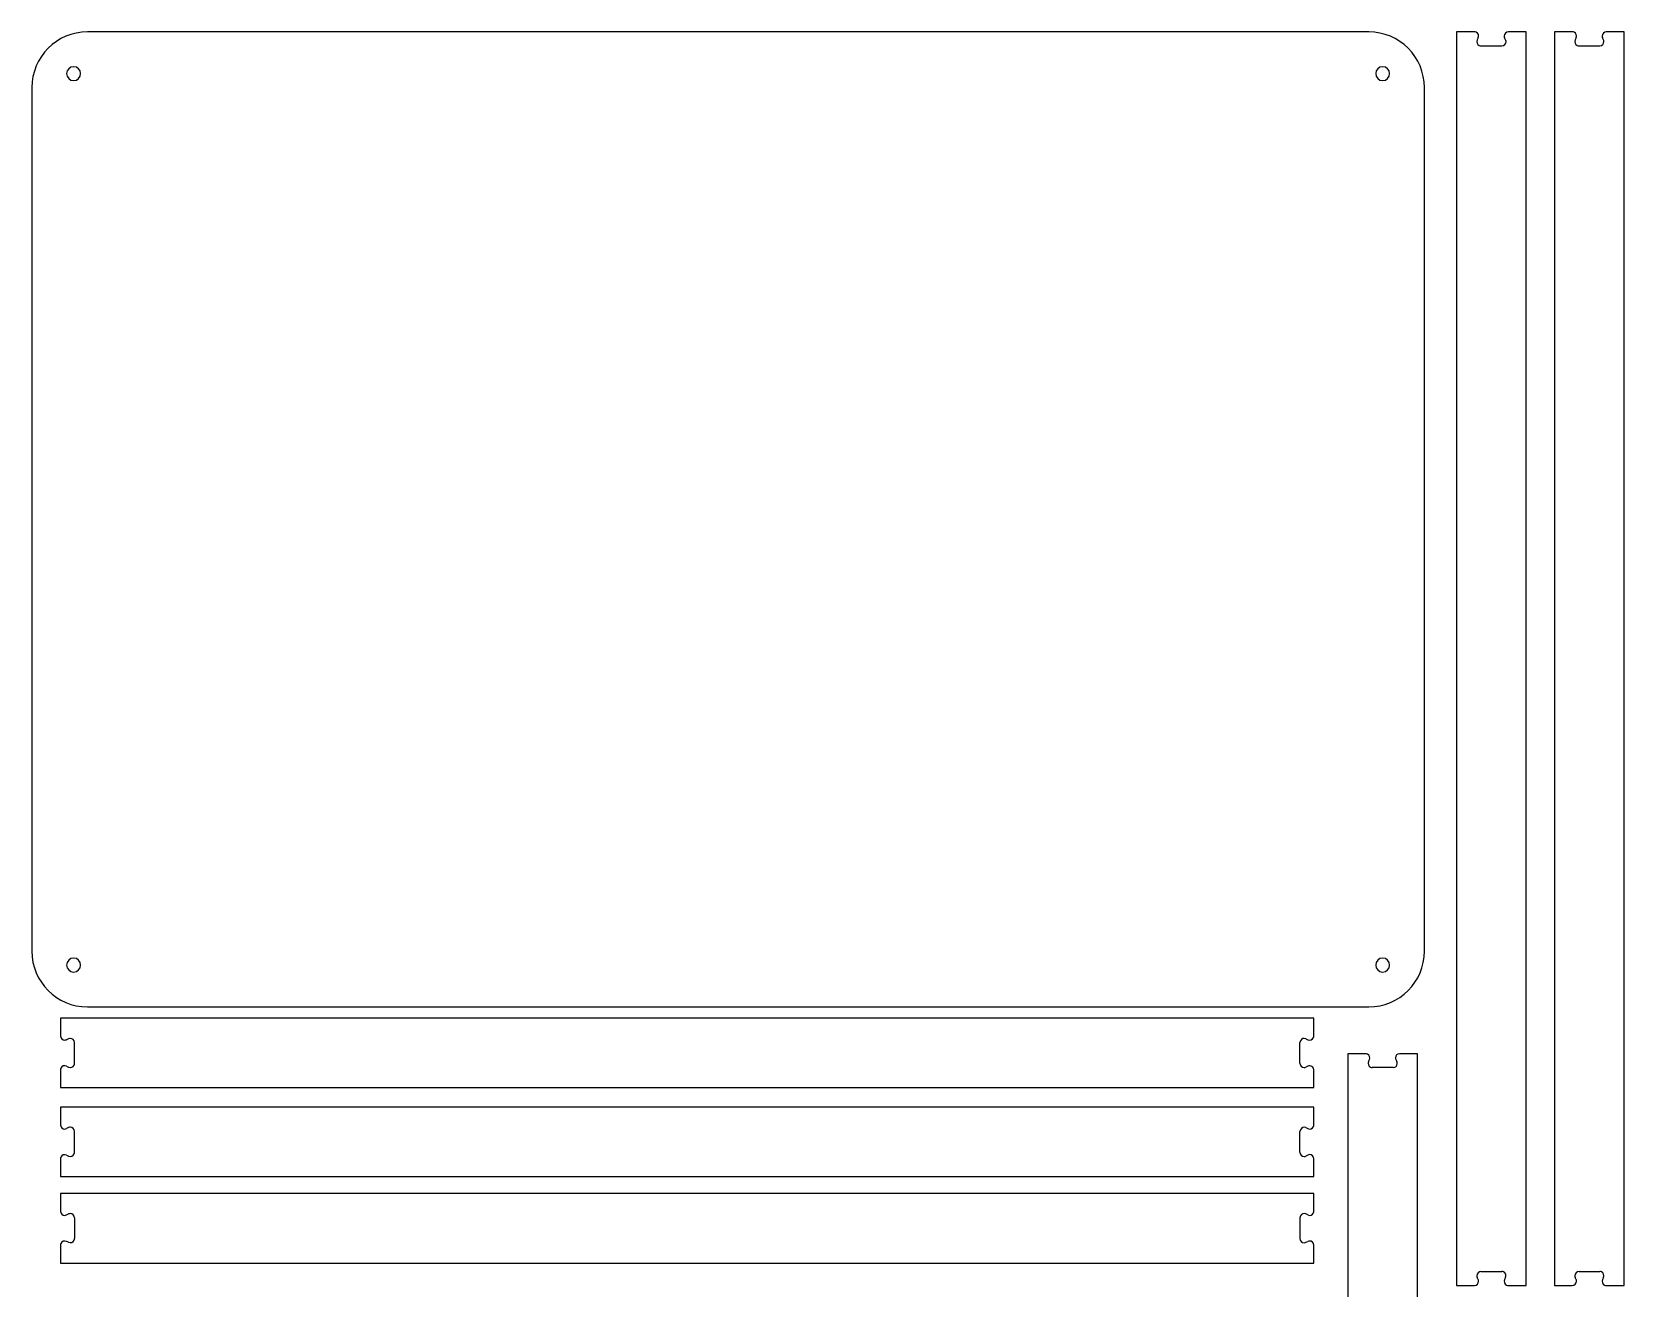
# Model space of a CAD drawing. Extents: x -215 to 2260, y -1591 to 611.
# Drawn here: x -210 to 934, y -295 to 607 of the extents above; entities that cross this region are included whole.
import ezdxf

# ---------------------------------------------------------------- set-up
doc = ezdxf.new("R2010")
doc.units = 0
doc.header["$MEASUREMENT"] = 0
doc.layers.get('0').update_dxf_attribs({"linetype": 'CONTINUOUS'})

# ---------------------------------------------------------------- blocks, each defined once
blk = doc.blocks.new('BLOCK_3')
at = {"color": 7}
blk.add_lwpolyline([(-169.7, -93.1), (750.3, -93.1)], dxfattribs=at)
blk = doc.blocks.new('BLOCK_4')
at = {"color": 7}
blk.add_open_spline([(750.3, -93.1), (772.4, -93.1), (790.3, -75.2), (790.3, -53.1)], degree=3, dxfattribs=at)
blk = doc.blocks.new('BLOCK_5')
at = {"color": 7}
blk.add_lwpolyline([(790.3, -53.1), (790.3, 566.9)], dxfattribs=at)
blk = doc.blocks.new('BLOCK_6')
at = {"color": 7}
blk.add_open_spline([(790.3, 566.9), (790.3, 589), (772.4, 606.9), (750.3, 606.9)], degree=3, dxfattribs=at)
blk = doc.blocks.new('BLOCK_7')
at = {"color": 7}
blk.add_lwpolyline([(750.3, 606.9), (-169.7, 606.9)], dxfattribs=at)
blk = doc.blocks.new('BLOCK_8')
at = {"color": 7}
blk.add_open_spline([(-169.7, 606.9), (-191.8, 606.9), (-209.7, 589), (-209.7, 566.9)], degree=3, dxfattribs=at)
blk = doc.blocks.new('BLOCK_9')
at = {"color": 7}
blk.add_lwpolyline([(-209.7, 566.9), (-209.7, -53.1)], dxfattribs=at)
blk = doc.blocks.new('BLOCK_10')
at = {"color": 7}
blk.add_open_spline([(-209.7, -53.1), (-209.7, -75.2), (-191.8, -93.1), (-169.7, -93.1)], degree=3, dxfattribs=at)
blk = doc.blocks.new('BLOCK_11')
at = {"color": 7}
blk.add_open_spline([(-184.7, 576.9), (-184.7, 579.7), (-182.5, 581.9), (-179.7, 581.9), (-176.9, 581.9), (-174.7, 579.7), (-174.7, 576.9), (-174.7, 574.2), (-176.9, 571.9), (-179.7, 571.9), (-182.5, 571.9), (-184.7, 574.2), (-184.7, 576.9), (-184.7, 576.9), (-184.7, 576.9), (-184.7, 576.9)], degree=3, knots=[0, 0, 0, 0, 1, 1, 1, 2, 2, 2, 3, 3, 3, 4, 4, 4, 5, 5, 5, 5], dxfattribs=at)
blk = doc.blocks.new('BLOCK_12')
at = {"color": 7}
blk.add_open_spline([(755.3, 576.9), (755.3, 579.7), (757.5, 581.9), (760.3, 581.9), (763.1, 581.9), (765.3, 579.7), (765.3, 576.9), (765.3, 574.2), (763.1, 571.9), (760.3, 571.9), (757.5, 571.9), (755.3, 574.2), (755.3, 576.9), (755.3, 576.9), (755.3, 576.9), (755.3, 576.9)], degree=3, knots=[0, 0, 0, 0, 1, 1, 1, 2, 2, 2, 3, 3, 3, 4, 4, 4, 5, 5, 5, 5], dxfattribs=at)
blk = doc.blocks.new('BLOCK_13')
at = {"color": 7}
blk.add_open_spline([(-184.7, -63.1), (-184.7, -60.3), (-182.5, -58.1), (-179.7, -58.1), (-176.9, -58.1), (-174.7, -60.3), (-174.7, -63.1), (-174.7, -65.8), (-176.9, -68.1), (-179.7, -68.1), (-182.5, -68.1), (-184.7, -65.8), (-184.7, -63.1), (-184.7, -63.1), (-184.7, -63.1), (-184.7, -63.1)], degree=3, knots=[0, 0, 0, 0, 1, 1, 1, 2, 2, 2, 3, 3, 3, 4, 4, 4, 5, 5, 5, 5], dxfattribs=at)
blk = doc.blocks.new('BLOCK_14')
at = {"color": 7}
blk.add_open_spline([(755.3, -63.1), (755.3, -60.3), (757.5, -58.1), (760.3, -58.1), (763.1, -58.1), (765.3, -60.3), (765.3, -63.1), (765.3, -65.8), (763.1, -68.1), (760.3, -68.1), (757.5, -68.1), (755.3, -65.8), (755.3, -63.1), (755.3, -63.1), (755.3, -63.1), (755.3, -63.1)], degree=3, knots=[0, 0, 0, 0, 1, 1, 1, 2, 2, 2, 3, 3, 3, 4, 4, 4, 5, 5, 5, 5], dxfattribs=at)
blk = doc.blocks.new('BLOCK_2')
for name in ['BLOCK_8', 'BLOCK_7', 'BLOCK_6', 'BLOCK_11', 'BLOCK_12', 'BLOCK_9', 'BLOCK_5', 'BLOCK_10', 'BLOCK_4', 'BLOCK_13', 'BLOCK_14', 'BLOCK_3']:
    blk.add_blockref(name, (0, 0))
blk = doc.blocks.new('BLOCK_16')
at = {"color": 7}
blk.add_lwpolyline([(863.4, -293.1), (863.4, 606.9)], dxfattribs=at)
blk = doc.blocks.new('BLOCK_17')
at = {"color": 7}
blk.add_lwpolyline([(813.4, 606.9), (813.4, -293.1)], dxfattribs=at)
blk = doc.blocks.new('BLOCK_18')
at = {"color": 7}
blk.add_open_spline([(828.2, 601.2), (827.5, 599.7), (828.2, 597.9), (829.7, 597.2), (830.1, 597), (830.5, 596.9), (830.9, 596.9)], degree=3, knots=[0, 0, 0, 0, 1, 1, 1, 2, 2, 2, 2], dxfattribs=at)
blk = doc.blocks.new('BLOCK_19')
at = {"color": 7}
blk.add_lwpolyline([(826.2, 606.9), (813.4, 606.9)], dxfattribs=at)
blk = doc.blocks.new('BLOCK_20')
at = {"color": 7}
blk.add_lwpolyline([(828.9, 602.6), (828.2, 601.2)], dxfattribs=at)
blk = doc.blocks.new('BLOCK_21')
at = {"color": 7}
blk.add_open_spline([(828.9, 602.6), (829.6, 604.1), (829, 605.9), (827.5, 606.6), (827.1, 606.8), (826.6, 606.9), (826.2, 606.9)], degree=3, knots=[0, 0, 0, 0, 1, 1, 1, 2, 2, 2, 2], dxfattribs=at)
blk = doc.blocks.new('BLOCK_22')
at = {"color": 7}
blk.add_lwpolyline([(863.4, 606.9), (850.6, 606.9)], dxfattribs=at)
blk = doc.blocks.new('BLOCK_23')
at = {"color": 7}
blk.add_open_spline([(850.6, 606.9), (849, 606.9), (847.6, 605.6), (847.6, 603.9), (847.6, 603.5), (847.7, 603), (847.9, 602.6)], degree=3, knots=[0, 0, 0, 0, 1, 1, 1, 2, 2, 2, 2], dxfattribs=at)
blk = doc.blocks.new('BLOCK_24')
at = {"color": 7}
blk.add_lwpolyline([(830.9, 596.9), (845.9, 596.9)], dxfattribs=at)
blk = doc.blocks.new('BLOCK_25')
at = {"color": 7}
blk.add_lwpolyline([(848.6, 601.2), (847.9, 602.6)], dxfattribs=at)
blk = doc.blocks.new('BLOCK_26')
at = {"color": 7}
blk.add_open_spline([(845.9, 596.9), (847.5, 596.9), (848.9, 598.3), (848.9, 599.9), (848.9, 600.4), (848.8, 600.8), (848.6, 601.2)], degree=3, knots=[0, 0, 0, 0, 1, 1, 1, 2, 2, 2, 2], dxfattribs=at)
blk = doc.blocks.new('BLOCK_27')
at = {"color": 7}
blk.add_lwpolyline([(850.6, -293.1), (863.4, -293.1)], dxfattribs=at)
blk = doc.blocks.new('BLOCK_28')
at = {"color": 7}
blk.add_open_spline([(847.9, -288.8), (847.2, -290.3), (847.8, -292.1), (849.3, -292.8), (849.7, -293), (850.2, -293.1), (850.6, -293.1)], degree=3, knots=[0, 0, 0, 0, 1, 1, 1, 2, 2, 2, 2], dxfattribs=at)
blk = doc.blocks.new('BLOCK_29')
at = {"color": 7}
blk.add_lwpolyline([(813.4, -293.1), (826.2, -293.1)], dxfattribs=at)
blk = doc.blocks.new('BLOCK_30')
at = {"color": 7}
blk.add_open_spline([(826.2, -293.1), (827.8, -293.1), (829.2, -291.7), (829.2, -290.1), (829.2, -289.6), (829.1, -289.2), (828.9, -288.8)], degree=3, knots=[0, 0, 0, 0, 1, 1, 1, 2, 2, 2, 2], dxfattribs=at)
blk = doc.blocks.new('BLOCK_31')
at = {"color": 7}
blk.add_lwpolyline([(828.9, -288.8), (828.2, -287.4)], dxfattribs=at)
blk = doc.blocks.new('BLOCK_32')
at = {"color": 7}
blk.add_open_spline([(830.9, -283.1), (829.3, -283.1), (827.9, -284.4), (827.9, -286.1), (827.9, -286.5), (828, -287), (828.2, -287.4)], degree=3, knots=[0, 0, 0, 0, 1, 1, 1, 2, 2, 2, 2], dxfattribs=at)
blk = doc.blocks.new('BLOCK_33')
at = {"color": 7}
blk.add_open_spline([(848.6, -287.4), (849.3, -285.9), (848.6, -284.1), (847.1, -283.4), (846.7, -283.2), (846.3, -283.1), (845.9, -283.1)], degree=3, knots=[0, 0, 0, 0, 1, 1, 1, 2, 2, 2, 2], dxfattribs=at)
blk = doc.blocks.new('BLOCK_34')
at = {"color": 7}
blk.add_lwpolyline([(848.6, -287.4), (847.9, -288.8)], dxfattribs=at)
blk = doc.blocks.new('BLOCK_35')
at = {"color": 7}
blk.add_lwpolyline([(830.9, -283.1), (845.9, -283.1)], dxfattribs=at)
blk = doc.blocks.new('BLOCK_15')
for name in ['BLOCK_17', 'BLOCK_19', 'BLOCK_21', 'BLOCK_23', 'BLOCK_22', 'BLOCK_16', 'BLOCK_18', 'BLOCK_20', 'BLOCK_24', 'BLOCK_26', 'BLOCK_25', 'BLOCK_32', 'BLOCK_35', 'BLOCK_33', 'BLOCK_29', 'BLOCK_30', 'BLOCK_31', 'BLOCK_28', 'BLOCK_34', 'BLOCK_27']:
    blk.add_blockref(name, (0, 0))
blk = doc.blocks.new('BLOCK_37')
at = {"color": 7}
blk.add_lwpolyline([(933.7, -293.1), (933.7, 606.9)], dxfattribs=at)
blk = doc.blocks.new('BLOCK_38')
at = {"color": 7}
blk.add_lwpolyline([(883.7, 606.9), (883.7, -293.1)], dxfattribs=at)
blk = doc.blocks.new('BLOCK_39')
at = {"color": 7}
blk.add_open_spline([(898.6, 601.2), (897.9, 599.7), (898.5, 597.9), (900, 597.2), (900.4, 597), (900.8, 596.9), (901.3, 596.9)], degree=3, knots=[0, 0, 0, 0, 1, 1, 1, 2, 2, 2, 2], dxfattribs=at)
blk = doc.blocks.new('BLOCK_40')
at = {"color": 7}
blk.add_lwpolyline([(896.5, 606.9), (883.7, 606.9)], dxfattribs=at)
blk = doc.blocks.new('BLOCK_41')
at = {"color": 7}
blk.add_lwpolyline([(899.2, 602.6), (898.6, 601.2)], dxfattribs=at)
blk = doc.blocks.new('BLOCK_42')
at = {"color": 7}
blk.add_open_spline([(899.2, 602.6), (899.9, 604.1), (899.3, 605.9), (897.8, 606.6), (897.4, 606.8), (897, 606.9), (896.5, 606.9)], degree=3, knots=[0, 0, 0, 0, 1, 1, 1, 2, 2, 2, 2], dxfattribs=at)
blk = doc.blocks.new('BLOCK_43')
at = {"color": 7}
blk.add_lwpolyline([(933.7, 606.9), (920.9, 606.9)], dxfattribs=at)
blk = doc.blocks.new('BLOCK_44')
at = {"color": 7}
blk.add_open_spline([(920.9, 606.9), (919.3, 606.9), (917.9, 605.6), (917.9, 603.9), (917.9, 603.5), (918, 603), (918.2, 602.6)], degree=3, knots=[0, 0, 0, 0, 1, 1, 1, 2, 2, 2, 2], dxfattribs=at)
blk = doc.blocks.new('BLOCK_45')
at = {"color": 7}
blk.add_lwpolyline([(901.3, 596.9), (916.2, 596.9)], dxfattribs=at)
blk = doc.blocks.new('BLOCK_46')
at = {"color": 7}
blk.add_lwpolyline([(918.9, 601.2), (918.2, 602.6)], dxfattribs=at)
blk = doc.blocks.new('BLOCK_47')
at = {"color": 7}
blk.add_open_spline([(916.2, 596.9), (917.8, 596.9), (919.2, 598.3), (919.2, 599.9), (919.2, 600.4), (919.1, 600.8), (918.9, 601.2)], degree=3, knots=[0, 0, 0, 0, 1, 1, 1, 2, 2, 2, 2], dxfattribs=at)
blk = doc.blocks.new('BLOCK_48')
at = {"color": 7}
blk.add_lwpolyline([(920.9, -293.1), (933.7, -293.1)], dxfattribs=at)
blk = doc.blocks.new('BLOCK_49')
at = {"color": 7}
blk.add_open_spline([(918.2, -288.8), (917.5, -290.3), (918.2, -292.1), (919.7, -292.8), (920.1, -293), (920.5, -293.1), (920.9, -293.1)], degree=3, knots=[0, 0, 0, 0, 1, 1, 1, 2, 2, 2, 2], dxfattribs=at)
blk = doc.blocks.new('BLOCK_50')
at = {"color": 7}
blk.add_lwpolyline([(883.7, -293.1), (896.5, -293.1)], dxfattribs=at)
blk = doc.blocks.new('BLOCK_51')
at = {"color": 7}
blk.add_open_spline([(896.5, -293.1), (898.2, -293.1), (899.5, -291.7), (899.5, -290.1), (899.5, -289.6), (899.4, -289.2), (899.2, -288.8)], degree=3, knots=[0, 0, 0, 0, 1, 1, 1, 2, 2, 2, 2], dxfattribs=at)
blk = doc.blocks.new('BLOCK_52')
at = {"color": 7}
blk.add_lwpolyline([(899.2, -288.8), (898.6, -287.4)], dxfattribs=at)
blk = doc.blocks.new('BLOCK_53')
at = {"color": 7}
blk.add_open_spline([(901.3, -283.1), (899.6, -283.1), (898.3, -284.4), (898.3, -286.1), (898.3, -286.5), (898.4, -287), (898.6, -287.4)], degree=3, knots=[0, 0, 0, 0, 1, 1, 1, 2, 2, 2, 2], dxfattribs=at)
blk = doc.blocks.new('BLOCK_54')
at = {"color": 7}
blk.add_open_spline([(918.9, -287.4), (919.6, -285.9), (918.9, -284.1), (917.4, -283.4), (917, -283.2), (916.6, -283.1), (916.2, -283.1)], degree=3, knots=[0, 0, 0, 0, 1, 1, 1, 2, 2, 2, 2], dxfattribs=at)
blk = doc.blocks.new('BLOCK_55')
at = {"color": 7}
blk.add_lwpolyline([(918.9, -287.4), (918.2, -288.8)], dxfattribs=at)
blk = doc.blocks.new('BLOCK_56')
at = {"color": 7}
blk.add_lwpolyline([(901.3, -283.1), (916.2, -283.1)], dxfattribs=at)
blk = doc.blocks.new('BLOCK_36')
for name in ['BLOCK_38', 'BLOCK_40', 'BLOCK_42', 'BLOCK_44', 'BLOCK_43', 'BLOCK_37', 'BLOCK_39', 'BLOCK_41', 'BLOCK_45', 'BLOCK_47', 'BLOCK_46', 'BLOCK_53', 'BLOCK_56', 'BLOCK_54', 'BLOCK_50', 'BLOCK_51', 'BLOCK_52', 'BLOCK_49', 'BLOCK_55', 'BLOCK_48']:
    blk.add_blockref(name, (0, 0))
blk = doc.blocks.new('BLOCK_100')
at = {"color": 7}
blk.add_lwpolyline([(710.9, -101.1), (-189.1, -101.1)], dxfattribs=at)
blk = doc.blocks.new('BLOCK_101')
at = {"color": 7}
blk.add_lwpolyline([(-189.1, -151.1), (710.9, -151.1)], dxfattribs=at)
blk = doc.blocks.new('BLOCK_102')
at = {"color": 7}
blk.add_open_spline([(-183.4, -136.3), (-181.9, -137), (-180.1, -136.4), (-179.4, -134.9), (-179.2, -134.5), (-179.1, -134), (-179.1, -133.6)], degree=3, knots=[0, 0, 0, 0, 1, 1, 1, 2, 2, 2, 2], dxfattribs=at)
blk = doc.blocks.new('BLOCK_103')
at = {"color": 7}
blk.add_lwpolyline([(-189.1, -138.4), (-189.1, -151.1)], dxfattribs=at)
blk = doc.blocks.new('BLOCK_104')
at = {"color": 7}
blk.add_lwpolyline([(-184.8, -135.6), (-183.4, -136.3)], dxfattribs=at)
blk = doc.blocks.new('BLOCK_105')
at = {"color": 7}
blk.add_open_spline([(-184.8, -135.6), (-186.3, -134.9), (-188.1, -135.6), (-188.8, -137.1), (-189, -137.5), (-189.1, -137.9), (-189.1, -138.4)], degree=3, knots=[0, 0, 0, 0, 1, 1, 1, 2, 2, 2, 2], dxfattribs=at)
blk = doc.blocks.new('BLOCK_106')
at = {"color": 7}
blk.add_lwpolyline([(-189.1, -101.1), (-189.1, -113.9)], dxfattribs=at)
blk = doc.blocks.new('BLOCK_107')
at = {"color": 7}
blk.add_open_spline([(-189.1, -113.9), (-189.1, -115.6), (-187.8, -116.9), (-186.1, -116.9), (-185.7, -116.9), (-185.2, -116.8), (-184.8, -116.7)], degree=3, knots=[0, 0, 0, 0, 1, 1, 1, 2, 2, 2, 2], dxfattribs=at)
blk = doc.blocks.new('BLOCK_108')
at = {"color": 7}
blk.add_lwpolyline([(-179.1, -133.6), (-179.1, -118.7)], dxfattribs=at)
blk = doc.blocks.new('BLOCK_109')
at = {"color": 7}
blk.add_lwpolyline([(-183.4, -116), (-184.8, -116.7)], dxfattribs=at)
blk = doc.blocks.new('BLOCK_110')
at = {"color": 7}
blk.add_open_spline([(-179.1, -118.7), (-179.1, -117), (-180.4, -115.7), (-182.1, -115.7), (-182.5, -115.7), (-183, -115.8), (-183.4, -116)], degree=3, knots=[0, 0, 0, 0, 1, 1, 1, 2, 2, 2, 2], dxfattribs=at)
blk = doc.blocks.new('BLOCK_111')
at = {"color": 7}
blk.add_lwpolyline([(710.9, -113.9), (710.9, -101.1)], dxfattribs=at)
blk = doc.blocks.new('BLOCK_112')
at = {"color": 7}
blk.add_open_spline([(706.6, -116.7), (708.1, -117.4), (709.9, -116.7), (710.6, -115.2), (710.8, -114.8), (710.9, -114.4), (710.9, -113.9)], degree=3, knots=[0, 0, 0, 0, 1, 1, 1, 2, 2, 2, 2], dxfattribs=at)
blk = doc.blocks.new('BLOCK_113')
at = {"color": 7}
blk.add_lwpolyline([(710.9, -151.1), (710.9, -138.4)], dxfattribs=at)
blk = doc.blocks.new('BLOCK_114')
at = {"color": 7}
blk.add_open_spline([(710.9, -138.4), (710.9, -136.7), (709.6, -135.4), (707.9, -135.4), (707.5, -135.4), (707, -135.5), (706.6, -135.6)], degree=3, knots=[0, 0, 0, 0, 1, 1, 1, 2, 2, 2, 2], dxfattribs=at)
blk = doc.blocks.new('BLOCK_115')
at = {"color": 7}
blk.add_lwpolyline([(706.6, -135.6), (705.2, -136.3)], dxfattribs=at)
blk = doc.blocks.new('BLOCK_116')
at = {"color": 7}
blk.add_open_spline([(700.9, -133.6), (700.9, -135.3), (702.2, -136.6), (703.9, -136.6), (704.3, -136.6), (704.8, -136.5), (705.2, -136.3)], degree=3, knots=[0, 0, 0, 0, 1, 1, 1, 2, 2, 2, 2], dxfattribs=at)
blk = doc.blocks.new('BLOCK_117')
at = {"color": 7}
blk.add_open_spline([(705.2, -116), (703.7, -115.3), (701.9, -115.9), (701.2, -117.4), (701, -117.8), (700.9, -118.3), (700.9, -118.7)], degree=3, knots=[0, 0, 0, 0, 1, 1, 1, 2, 2, 2, 2], dxfattribs=at)
blk = doc.blocks.new('BLOCK_118')
at = {"color": 7}
blk.add_lwpolyline([(705.2, -116), (706.6, -116.7)], dxfattribs=at)
blk = doc.blocks.new('BLOCK_119')
at = {"color": 7}
blk.add_lwpolyline([(700.9, -133.6), (700.9, -118.7)], dxfattribs=at)
blk = doc.blocks.new('BLOCK_99')
for name in ['BLOCK_100', 'BLOCK_106', 'BLOCK_111', 'BLOCK_107', 'BLOCK_112', 'BLOCK_109', 'BLOCK_110', 'BLOCK_108', 'BLOCK_117', 'BLOCK_119', 'BLOCK_118', 'BLOCK_105', 'BLOCK_104', 'BLOCK_102', 'BLOCK_116', 'BLOCK_115', 'BLOCK_114', 'BLOCK_103', 'BLOCK_113', 'BLOCK_101']:
    blk.add_blockref(name, (0, 0))
blk = doc.blocks.new('BLOCK_121')
at = {"color": 7}
blk.add_lwpolyline([(710.9, -165), (-189.1, -165)], dxfattribs=at)
blk = doc.blocks.new('BLOCK_122')
at = {"color": 7}
blk.add_lwpolyline([(-189.1, -215), (710.9, -215)], dxfattribs=at)
blk = doc.blocks.new('BLOCK_123')
at = {"color": 7}
blk.add_open_spline([(-183.4, -200.2), (-181.9, -200.9), (-180.1, -200.2), (-179.4, -198.7), (-179.2, -198.3), (-179.1, -197.9), (-179.1, -197.5)], degree=3, knots=[0, 0, 0, 0, 1, 1, 1, 2, 2, 2, 2], dxfattribs=at)
blk = doc.blocks.new('BLOCK_124')
at = {"color": 7}
blk.add_lwpolyline([(-189.1, -202.2), (-189.1, -215)], dxfattribs=at)
blk = doc.blocks.new('BLOCK_125')
at = {"color": 7}
blk.add_lwpolyline([(-184.8, -199.5), (-183.4, -200.2)], dxfattribs=at)
blk = doc.blocks.new('BLOCK_126')
at = {"color": 7}
blk.add_open_spline([(-184.8, -199.5), (-186.3, -198.8), (-188.1, -199.4), (-188.8, -200.9), (-189, -201.3), (-189.1, -201.8), (-189.1, -202.2)], degree=3, knots=[0, 0, 0, 0, 1, 1, 1, 2, 2, 2, 2], dxfattribs=at)
blk = doc.blocks.new('BLOCK_127')
at = {"color": 7}
blk.add_lwpolyline([(-189.1, -165), (-189.1, -177.8)], dxfattribs=at)
blk = doc.blocks.new('BLOCK_128')
at = {"color": 7}
blk.add_open_spline([(-189.1, -177.8), (-189.1, -179.4), (-187.8, -180.8), (-186.1, -180.8), (-185.7, -180.8), (-185.2, -180.7), (-184.8, -180.5)], degree=3, knots=[0, 0, 0, 0, 1, 1, 1, 2, 2, 2, 2], dxfattribs=at)
blk = doc.blocks.new('BLOCK_129')
at = {"color": 7}
blk.add_lwpolyline([(-179.1, -197.5), (-179.1, -182.5)], dxfattribs=at)
blk = doc.blocks.new('BLOCK_130')
at = {"color": 7}
blk.add_lwpolyline([(-183.4, -179.8), (-184.8, -180.5)], dxfattribs=at)
blk = doc.blocks.new('BLOCK_131')
at = {"color": 7}
blk.add_open_spline([(-179.1, -182.5), (-179.1, -180.9), (-180.4, -179.5), (-182.1, -179.5), (-182.5, -179.5), (-183, -179.6), (-183.4, -179.8)], degree=3, knots=[0, 0, 0, 0, 1, 1, 1, 2, 2, 2, 2], dxfattribs=at)
blk = doc.blocks.new('BLOCK_132')
at = {"color": 7}
blk.add_lwpolyline([(710.9, -177.8), (710.9, -165)], dxfattribs=at)
blk = doc.blocks.new('BLOCK_133')
at = {"color": 7}
blk.add_open_spline([(706.6, -180.5), (708.1, -181.2), (709.9, -180.6), (710.6, -179.1), (710.8, -178.7), (710.9, -178.2), (710.9, -177.8)], degree=3, knots=[0, 0, 0, 0, 1, 1, 1, 2, 2, 2, 2], dxfattribs=at)
blk = doc.blocks.new('BLOCK_134')
at = {"color": 7}
blk.add_lwpolyline([(710.9, -215), (710.9, -202.2)], dxfattribs=at)
blk = doc.blocks.new('BLOCK_135')
at = {"color": 7}
blk.add_open_spline([(710.9, -202.2), (710.9, -200.6), (709.6, -199.2), (707.9, -199.2), (707.5, -199.2), (707, -199.3), (706.6, -199.5)], degree=3, knots=[0, 0, 0, 0, 1, 1, 1, 2, 2, 2, 2], dxfattribs=at)
blk = doc.blocks.new('BLOCK_136')
at = {"color": 7}
blk.add_lwpolyline([(706.6, -199.5), (705.2, -200.2)], dxfattribs=at)
blk = doc.blocks.new('BLOCK_137')
at = {"color": 7}
blk.add_open_spline([(700.9, -197.5), (700.9, -199.1), (702.2, -200.5), (703.9, -200.5), (704.3, -200.5), (704.8, -200.4), (705.2, -200.2)], degree=3, knots=[0, 0, 0, 0, 1, 1, 1, 2, 2, 2, 2], dxfattribs=at)
blk = doc.blocks.new('BLOCK_138')
at = {"color": 7}
blk.add_open_spline([(705.2, -179.8), (703.7, -179.1), (701.9, -179.8), (701.2, -181.3), (701, -181.7), (700.9, -182.1), (700.9, -182.5)], degree=3, knots=[0, 0, 0, 0, 1, 1, 1, 2, 2, 2, 2], dxfattribs=at)
blk = doc.blocks.new('BLOCK_139')
at = {"color": 7}
blk.add_lwpolyline([(705.2, -179.8), (706.6, -180.5)], dxfattribs=at)
blk = doc.blocks.new('BLOCK_140')
at = {"color": 7}
blk.add_lwpolyline([(700.9, -197.5), (700.9, -182.5)], dxfattribs=at)
blk = doc.blocks.new('BLOCK_120')
for name in ['BLOCK_121', 'BLOCK_127', 'BLOCK_132', 'BLOCK_128', 'BLOCK_130', 'BLOCK_131', 'BLOCK_129', 'BLOCK_138', 'BLOCK_140', 'BLOCK_139', 'BLOCK_133', 'BLOCK_126', 'BLOCK_124', 'BLOCK_125', 'BLOCK_123', 'BLOCK_137', 'BLOCK_136', 'BLOCK_135', 'BLOCK_134', 'BLOCK_122']:
    blk.add_blockref(name, (0, 0))
blk = doc.blocks.new('BLOCK_192')
at = {"color": 7}
blk.add_lwpolyline([(-189.1, -277), (710.9, -277)], dxfattribs=at)
blk = doc.blocks.new('BLOCK_193')
at = {"color": 7}
blk.add_lwpolyline([(710.9, -227), (-189.1, -227)], dxfattribs=at)
blk = doc.blocks.new('BLOCK_194')
at = {"color": 7}
blk.add_open_spline([(705.2, -241.8), (703.7, -241.1), (701.9, -241.7), (701.2, -243.2), (701, -243.6), (700.9, -244.1), (700.9, -244.5)], degree=3, knots=[0, 0, 0, 0, 1, 1, 1, 2, 2, 2, 2], dxfattribs=at)
blk = doc.blocks.new('BLOCK_195')
at = {"color": 7}
blk.add_lwpolyline([(710.9, -239.8), (710.9, -227)], dxfattribs=at)
blk = doc.blocks.new('BLOCK_196')
at = {"color": 7}
blk.add_lwpolyline([(706.6, -242.5), (705.2, -241.8)], dxfattribs=at)
blk = doc.blocks.new('BLOCK_197')
at = {"color": 7}
blk.add_open_spline([(706.6, -242.5), (708.1, -243.2), (709.9, -242.5), (710.6, -241), (710.8, -240.6), (710.9, -240.2), (710.9, -239.8)], degree=3, knots=[0, 0, 0, 0, 1, 1, 1, 2, 2, 2, 2], dxfattribs=at)
blk = doc.blocks.new('BLOCK_198')
at = {"color": 7}
blk.add_lwpolyline([(710.9, -277), (710.9, -264.2)], dxfattribs=at)
blk = doc.blocks.new('BLOCK_199')
at = {"color": 7}
blk.add_open_spline([(710.9, -264.2), (710.9, -262.5), (709.6, -261.2), (707.9, -261.2), (707.5, -261.2), (707, -261.3), (706.6, -261.5)], degree=3, knots=[0, 0, 0, 0, 1, 1, 1, 2, 2, 2, 2], dxfattribs=at)
blk = doc.blocks.new('BLOCK_200')
at = {"color": 7}
blk.add_lwpolyline([(700.9, -244.5), (700.9, -259.4)], dxfattribs=at)
blk = doc.blocks.new('BLOCK_201')
at = {"color": 7}
blk.add_lwpolyline([(705.2, -262.1), (706.6, -261.5)], dxfattribs=at)
blk = doc.blocks.new('BLOCK_202')
at = {"color": 7}
blk.add_open_spline([(700.9, -259.4), (700.9, -261.1), (702.2, -262.4), (703.9, -262.4), (704.3, -262.4), (704.8, -262.3), (705.2, -262.1)], degree=3, knots=[0, 0, 0, 0, 1, 1, 1, 2, 2, 2, 2], dxfattribs=at)
blk = doc.blocks.new('BLOCK_203')
at = {"color": 7}
blk.add_lwpolyline([(-189.1, -264.2), (-189.1, -277)], dxfattribs=at)
blk = doc.blocks.new('BLOCK_204')
at = {"color": 7}
blk.add_open_spline([(-184.8, -261.5), (-186.3, -260.8), (-188.1, -261.4), (-188.8, -262.9), (-189, -263.3), (-189.1, -263.7), (-189.1, -264.2)], degree=3, knots=[0, 0, 0, 0, 1, 1, 1, 2, 2, 2, 2], dxfattribs=at)
blk = doc.blocks.new('BLOCK_205')
at = {"color": 7}
blk.add_lwpolyline([(-189.1, -227), (-189.1, -239.8)], dxfattribs=at)
blk = doc.blocks.new('BLOCK_206')
at = {"color": 7}
blk.add_open_spline([(-189.1, -239.8), (-189.1, -241.4), (-187.8, -242.8), (-186.1, -242.8), (-185.7, -242.8), (-185.2, -242.7), (-184.8, -242.5)], degree=3, knots=[0, 0, 0, 0, 1, 1, 1, 2, 2, 2, 2], dxfattribs=at)
blk = doc.blocks.new('BLOCK_207')
at = {"color": 7}
blk.add_lwpolyline([(-184.8, -242.5), (-183.4, -241.8)], dxfattribs=at)
blk = doc.blocks.new('BLOCK_208')
at = {"color": 7}
blk.add_open_spline([(-179.1, -244.5), (-179.1, -242.9), (-180.4, -241.5), (-182.1, -241.5), (-182.5, -241.5), (-183, -241.6), (-183.4, -241.8)], degree=3, knots=[0, 0, 0, 0, 1, 1, 1, 2, 2, 2, 2], dxfattribs=at)
blk = doc.blocks.new('BLOCK_209')
at = {"color": 7}
blk.add_open_spline([(-183.4, -262.1), (-181.9, -262.8), (-180.1, -262.2), (-179.4, -260.7), (-179.2, -260.3), (-179.1, -259.9), (-179.1, -259.4)], degree=3, knots=[0, 0, 0, 0, 1, 1, 1, 2, 2, 2, 2], dxfattribs=at)
blk = doc.blocks.new('BLOCK_210')
at = {"color": 7}
blk.add_lwpolyline([(-183.4, -262.1), (-184.8, -261.5)], dxfattribs=at)
blk = doc.blocks.new('BLOCK_211')
at = {"color": 7}
blk.add_lwpolyline([(-179.1, -244.5), (-179.1, -259.4)], dxfattribs=at)
blk = doc.blocks.new('BLOCK_191')
for name in ['BLOCK_193', 'BLOCK_205', 'BLOCK_195', 'BLOCK_206', 'BLOCK_197', 'BLOCK_207', 'BLOCK_208', 'BLOCK_211', 'BLOCK_194', 'BLOCK_200', 'BLOCK_196', 'BLOCK_204', 'BLOCK_210', 'BLOCK_209', 'BLOCK_202', 'BLOCK_201', 'BLOCK_199', 'BLOCK_203', 'BLOCK_198', 'BLOCK_192']:
    blk.add_blockref(name, (0, 0))
blk = doc.blocks.new('BLOCK_213')
at = {"color": 7}
blk.add_lwpolyline([(735.3, -126.7), (735.3, -1026.7)], dxfattribs=at)
blk = doc.blocks.new('BLOCK_214')
at = {"color": 7}
blk.add_lwpolyline([(785.3, -1026.7), (785.3, -126.7)], dxfattribs=at)
blk = doc.blocks.new('BLOCK_215')
at = {"color": 7}
blk.add_open_spline([(770.5, -1021), (771.2, -1019.5), (770.5, -1017.7), (769, -1017), (768.6, -1016.8), (768.2, -1016.7), (767.8, -1016.7)], degree=3, knots=[0, 0, 0, 0, 1, 1, 1, 2, 2, 2, 2], dxfattribs=at)
blk = doc.blocks.new('BLOCK_216')
at = {"color": 7}
blk.add_lwpolyline([(772.5, -1026.7), (785.3, -1026.7)], dxfattribs=at)
blk = doc.blocks.new('BLOCK_217')
at = {"color": 7}
blk.add_lwpolyline([(769.8, -1022.4), (770.5, -1021)], dxfattribs=at)
blk = doc.blocks.new('BLOCK_218')
at = {"color": 7}
blk.add_open_spline([(769.8, -1022.4), (769.1, -1023.9), (769.7, -1025.7), (771.2, -1026.4), (771.6, -1026.6), (772.1, -1026.7), (772.5, -1026.7)], degree=3, knots=[0, 0, 0, 0, 1, 1, 1, 2, 2, 2, 2], dxfattribs=at)
blk = doc.blocks.new('BLOCK_219')
at = {"color": 7}
blk.add_lwpolyline([(735.3, -1026.7), (748.1, -1026.7)], dxfattribs=at)
blk = doc.blocks.new('BLOCK_220')
at = {"color": 7}
blk.add_open_spline([(748.1, -1026.7), (749.7, -1026.7), (751.1, -1025.4), (751.1, -1023.7), (751.1, -1023.3), (751, -1022.8), (750.8, -1022.4)], degree=3, knots=[0, 0, 0, 0, 1, 1, 1, 2, 2, 2, 2], dxfattribs=at)
blk = doc.blocks.new('BLOCK_221')
at = {"color": 7}
blk.add_lwpolyline([(767.8, -1016.7), (752.8, -1016.7)], dxfattribs=at)
blk = doc.blocks.new('BLOCK_222')
at = {"color": 7}
blk.add_lwpolyline([(750.1, -1021), (750.8, -1022.4)], dxfattribs=at)
blk = doc.blocks.new('BLOCK_223')
at = {"color": 7}
blk.add_open_spline([(752.8, -1016.7), (751.2, -1016.7), (749.8, -1018.1), (749.8, -1019.7), (749.8, -1020.2), (749.9, -1020.6), (750.1, -1021)], degree=3, knots=[0, 0, 0, 0, 1, 1, 1, 2, 2, 2, 2], dxfattribs=at)
blk = doc.blocks.new('BLOCK_224')
at = {"color": 7}
blk.add_lwpolyline([(748.1, -126.7), (735.3, -126.7)], dxfattribs=at)
blk = doc.blocks.new('BLOCK_225')
at = {"color": 7}
blk.add_open_spline([(750.8, -131), (751.5, -129.5), (750.9, -127.7), (749.4, -127), (749, -126.8), (748.5, -126.7), (748.1, -126.7)], degree=3, knots=[0, 0, 0, 0, 1, 1, 1, 2, 2, 2, 2], dxfattribs=at)
blk = doc.blocks.new('BLOCK_226')
at = {"color": 7}
blk.add_lwpolyline([(785.3, -126.7), (772.5, -126.7)], dxfattribs=at)
blk = doc.blocks.new('BLOCK_227')
at = {"color": 7}
blk.add_open_spline([(772.5, -126.7), (770.8, -126.7), (769.5, -128.1), (769.5, -129.7), (769.5, -130.2), (769.6, -130.6), (769.8, -131)], degree=3, knots=[0, 0, 0, 0, 1, 1, 1, 2, 2, 2, 2], dxfattribs=at)
blk = doc.blocks.new('BLOCK_228')
at = {"color": 7}
blk.add_lwpolyline([(769.8, -131), (770.5, -132.4)], dxfattribs=at)
blk = doc.blocks.new('BLOCK_229')
at = {"color": 7}
blk.add_open_spline([(767.8, -136.7), (769.4, -136.7), (770.8, -135.4), (770.8, -133.7), (770.8, -133.3), (770.7, -132.8), (770.5, -132.4)], degree=3, knots=[0, 0, 0, 0, 1, 1, 1, 2, 2, 2, 2], dxfattribs=at)
blk = doc.blocks.new('BLOCK_230')
at = {"color": 7}
blk.add_open_spline([(750.1, -132.4), (749.4, -133.9), (750.1, -135.7), (751.6, -136.4), (752, -136.6), (752.4, -136.7), (752.8, -136.7)], degree=3, knots=[0, 0, 0, 0, 1, 1, 1, 2, 2, 2, 2], dxfattribs=at)
blk = doc.blocks.new('BLOCK_231')
at = {"color": 7}
blk.add_lwpolyline([(750.1, -132.4), (750.8, -131)], dxfattribs=at)
blk = doc.blocks.new('BLOCK_232')
at = {"color": 7}
blk.add_lwpolyline([(767.8, -136.7), (752.8, -136.7)], dxfattribs=at)
blk = doc.blocks.new('BLOCK_212')
for name in ['BLOCK_213', 'BLOCK_224', 'BLOCK_225', 'BLOCK_230', 'BLOCK_231', 'BLOCK_232', 'BLOCK_229', 'BLOCK_227', 'BLOCK_228', 'BLOCK_226', 'BLOCK_214', 'BLOCK_223', 'BLOCK_221', 'BLOCK_215', 'BLOCK_219', 'BLOCK_220', 'BLOCK_222', 'BLOCK_218', 'BLOCK_217', 'BLOCK_216']:
    blk.add_blockref(name, (0, 0))

msp = doc.modelspace()

# ---------------------------------------------------------------- block references
for name in ['BLOCK_2', 'BLOCK_15', 'BLOCK_36', 'BLOCK_99', 'BLOCK_212', 'BLOCK_120', 'BLOCK_191']:
    msp.add_blockref(name, (0, 0))

doc.saveas('drawing.dxf')
